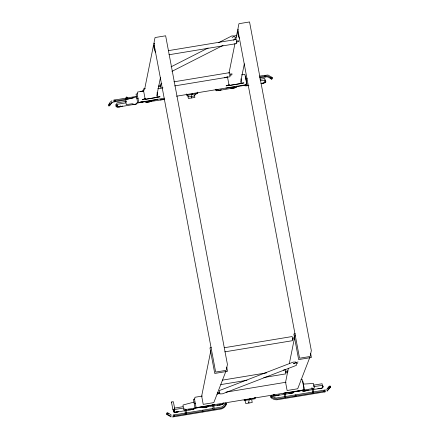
<?xml version="1.0" encoding="UTF-8"?>
<svg xmlns="http://www.w3.org/2000/svg" width="439" height="439" viewBox="0 0 439 439"><rect width="100%" height="100%" fill="white"/><g stroke="black" fill="none" stroke-linecap="round" stroke-linejoin="round"><path stroke-width="0.66" d="M154.654 48.049L154.764 49.053M238.432 35.866C238.218 35.312 238.251 33.238 238.596 34.78M168.153 413.686L167.83 413.011L167.138 413.318L167.072 414.635L167.835 414.707M185.933 414.268L186.323 412.221L185.856 409.082M213.755 409.68L214.15 407.628L213.678 404.489M265.688 75.612L265.343 76.907L264.465 76.589M285.355 397.866L285.745 395.813L285.279 392.675M313.177 393.278L313.572 391.226L313.106 388.087M323.691 391.275L324.3 391.972L324.871 390.842M116.549 106.062L116.571 106.496L117.542 105.832M245 84.87L245.022 85.303L245.489 84.87M273.442 394.88L273.464 395.314L274.435 394.65M302.378 390.106L302.4 390.54L302.872 390.106M115.309 100.69L114.985 101.711L114.107 101.398M116.615 104.405L116.917 102.902L125.576 101.475M125.812 98.588L126.52 96.926L127.08 97.189L127.502 98.654M136.655 103.028L136.452 104.032L117.142 107.22L117.186 104.306L125.828 102.88M144.541 89.71L153.491 45.31L153.919 45.239M154.232 43.697L154.303 43.346L153.875 43.417L215.659 372.063L226.239 370.318L227.424 364.441L165.646 35.795L155.06 37.54C153.968 42.155 152.937 47.631 155.362 52.043L155.785 51.972M147.625 101.277L137.714 102.989L136.046 94.116L137.38 93.82M156.679 96.24L160.422 77.687M157.36 99.044L157.266 99.488L148.486 101.085M192.205 94.434L192.123 93.759M197.062 92.947L197.495 92.481M216.855 89.293L216.657 90.802L235.962 87.613L236.27 86.11M228.977 73.22L234.991 43.395M235.792 39.422L237.395 31.471L237.823 31.399M240.583 82.4L244.325 63.842M174.513 415.645L174.195 416.671L173.312 416.353M185.017 413.549L185.269 412.298L184.676 408.643M194.274 403.71L195.596 403.49M194.033 408.265L193.829 409.269L174.524 412.451L174.563 409.543L183.206 408.116M264.887 80.194L260.283 80.694M210.808 350.739L201.666 396.082L203.219 404.357L213.804 402.612L225.964 371.109M271.006 77.483L270.819 78.554L271.45 78.982L272.048 77.577L271.417 77.149M205.008 406.514L195.092 408.226L193.423 399.353L194.762 399.056M212.838 408.956L213.096 407.705L212.619 404.665M214.649 404.725L213.453 404.923M223.072 402.991L222.771 404.495L203.411 407.414M271.11 396.165L271.044 397.482L271.807 397.553M274.238 394.529L274.035 396.033L293.345 392.85L293.647 391.347M288.39 368.239L285.569 382.237L287.122 390.512L297.708 388.767L309.868 357.264M289.334 363.569L294.306 338.897M294.574 337.564L295.112 334.897M294.58 337.937L294.41 338.782L292.281 339.133L292.451 338.288L292.572 340.669L224.85 351.842M284.439 397.147L284.691 395.89L284.214 392.85M296.084 395.588L295.76 396.609L294.882 396.296M303.173 389.755L302.976 391.259L322.281 388.076L322.583 386.572L322.056 383.757L313.402 385.184M312.266 392.554L312.519 391.303L311.926 387.648M322.264 385.431L313.676 386.589M328.954 387.396L329.272 386.375L330.035 386.441L329.974 387.758L329.563 388.092M192.101 93.869L191.36 96.47L191.64 97.957L191.355 97.584M250.718 398.903L249.484 399.106L248.743 401.707L248.99 403.018L248.704 402.645M272.317 78.471L271.736 79.344L268.695 77.319L266.961 76.77L259.581 77.928M116.384 106.09L116.231 106.315L116.055 105.212M135.02 104.241L133.341 104.625L133.105 103.769M143.619 101.623L142.894 102.024M149.485 101.853L147.713 102.144M163.956 99.466L162.183 99.757M220.06 90.209L218.386 90.593L218.15 89.737M234.53 87.822L232.758 88.113M242.515 85.396L242.13 85.61M263.466 83.048L261.699 83.339M174.629 409.329L172.884 409.56L171.473 402.102L171.786 401.883L173.372 401.723L174.656 408.517M172.862 409.505L174.535 409.066M173.948 411.733L174.92 411.069M177.927 411.864L176.253 412.248L176.017 411.392M192.397 409.477L190.625 409.768M202.434 406.651L202.374 407.266L203.91 407.535L208.212 406.69M206.868 407.09L205.095 407.381M221.333 404.703L219.566 404.994M273.014 395.007L273.261 395.78L275.324 395.841M277.443 395.446L275.67 395.737M291.913 393.059L290.141 393.349M306.378 390.672L304.628 391.012M320.849 388.285L319.076 388.575M114.288 100.328L114.98 100.015L115.331 100.421M202.286 410.531L202.977 410.224M203.142 411.7L202.225 411.848M225.141 403.748L225.833 403.441L226.184 403.842L226.003 404.912L225.311 405.224M295.063 395.226L295.754 394.913M323.856 390.474L324.547 390.167L324.893 390.567M109.064 104.701C107.769 109.168 111.61 101.815 113.492 102.029L125.033 100.125M109.36 104.295L109.986 103.45M327.895 388.8L328.548 387.911M329.206 387.022L329.48 386.644M271.072 396.362C269.354 398.113 275.401 400.159 276.932 399.792L325.595 391.758M112.033 102.007C107.884 108.899 107.818 103.22 111.923 100.756M167.1 413.423L166.524 414.295L171.051 416.951M196.162 93.908L193.961 96.042L188.759 96.898L187.563 95.236M326.654 389.514C331.401 382.292 331.621 387.686 326.896 390.578M327.077 391.209L330.364 387.258L329.947 386.819M116.214 104.312L115.649 104.839L116.066 105.36M174.129 411.074L173.614 411.552L173.367 410.256M200.36 407.151L200.008 407.315M300.446 390.534L298.772 391.039M171.056 66.838L208.135 47.983M218.468 42.731L231.841 35.927L234.569 35.932M232.132 37.463L236.648 35.169M236.38 36.92L234.892 37.672L235.183 39.208L233.361 40.136M171.962 71.354L223.023 45.393M125.647 101.947L126.262 101.661M143.915 90.549L140.765 91.499M143.954 90.758L140.804 91.707M116.516 105.914L117.114 105.64M117.301 105.585L116.121 106.189L116.055 106.809L119.342 106.902M121.894 106.227L122.497 105.953M145.43 98.621L142.28 99.571M145.468 98.824L142.318 99.774M150.835 101.453L151.433 101.179M227.857 76.913L224.708 77.862M216.63 89.221L215.467 90.022L216.405 90.637M217.053 89.413L216.037 89.841M229.334 84.776L226.184 85.726M229.372 84.985L226.222 85.934M235.88 87.421L236.873 86.873L236.939 86.258M242.899 85.402L241.955 85.654M174.678 410.822L173.498 411.425L173.438 412.04L174.974 412.309L178.514 411.727M222.683 404.303L223.846 403.501L223.429 402.98M254.878 397.718L255.322 397.509M273.645 394.656L274.194 394.403M279.391 394.771L276.235 395.72M307.728 390.271L308.326 389.997M109.437 103.873L108.867 105.003L109.196 105.678L109.887 105.371L109.948 104.054M264.805 75.299L265.568 75.365M173.657 415.058L174.42 415.129M217.393 393.004L219.555 392.17L219.275 390.606L293.142 362.142L295.837 361.994L296.029 363.037M298.037 361.928L293.422 363.706L294.772 363.629M217.025 394.26L219.95 393.135L218.611 393.36M297.675 363.185L296.16 363.766L296.44 365.33L222.573 393.794L219.879 393.948L219.593 392.384M227.215 76.984L224.669 77.659M221.41 89.808L217.942 90.604M248.71 85.632L247.228 85.726M212.937 405.01L201.078 407.112M312.447 388.592L299.853 390.814M136.963 96.772L125.62 99.768L126.262 104.608L132.529 103.719M120.264 106.721L121.137 106.49M142.719 101.859L143.333 101.7M149.2 101.947L150.072 101.716M164.537 99.329L160.295 99.894M234.245 87.915L235.117 87.685M263.18 83.141L265.809 82.098L265.875 81.484L265.041 81.231M194.345 402.009L183.003 405.005L183.639 409.839L184.161 409.757M199.833 407.359L200.541 407.162L198.423 407.551M192.112 409.571L194.345 408.802L194.878 408.122M221.047 404.796L221.92 404.566M299.612 390.677L300.227 390.512M306.093 390.765L306.965 390.534M142.22 102.177L142.565 102.106M241.56 85.572L242.213 85.446M241.713 85.759L242.059 85.693M247.788 85.709L248.715 85.528M199.58 407.414L199.926 407.348M238.201 29.501L237.779 29.572L299.557 358.219L310.143 356.473L311.328 350.596L249.55 21.95L238.964 23.695C237.872 28.316 236.84 33.787 239.26 38.198M154.94 49.667L154.512 49.733L154.243 48.092M168.554 50.622L236.275 39.45L236.566 40.986L238.728 40.838L238.558 41.689L236.434 42.04L236.605 41.189L236.72 43.576L168.999 54.749M161.859 83.816L160.52 84.036L160.636 86.423L160.806 85.572L158.682 85.923M173.932 81.824L229.581 72.644L229.871 74.18L232.001 73.829L231.869 74.882L229.74 75.234M145.287 88.519L143.251 89.013L145.194 99.357L157.908 97.26L157.091 92.574M143.69 91.016L137.616 92.02L137.182 94.16L138.74 102.435L164.378 98.204M157.859 88.678L162.979 87.833M174.722 85.896L230.025 76.77L229.91 74.383M241.516 74.877L244.891 74.323L246.444 82.598L246.016 84.738L176.522 96.201M113.405 100.207L126.064 98.117M127.123 97.941L136.167 96.448M245.719 78.372L246.784 78.197M259.548 76.095L267.949 75.014L272.476 77.676L271.9 78.543L268.855 76.523L267.126 75.969L259.745 77.127M113.652 101.233L126.789 99.066M127.321 98.978L133.171 98.012M138.214 98.254L136.88 98.555L137.341 98.479M260.014 79.289L264.673 78.521L265.205 81.336L264.898 82.839L260.909 83.498M157.574 97.046L159.933 96.657M241.477 83.201L243.837 82.812M145.852 99.192L159.972 96.865M229.756 85.353L243.875 83.02M225.772 88.19L234.492 86.895M237.225 86.571L247.124 84.941L245.472 75.985M164.724 99.368L146.028 102.177M248.924 85.473L245.544 85.759M211.324 347.501L209.952 347.88L214.753 373.435L227.468 371.334L226.743 367.141M295.227 333.656L293.856 334.041L298.657 359.59L311.372 357.494L310.642 353.296M224.406 347.715L292.127 336.543L292.412 338.079L294.542 337.728M222.403 380.136L266.66 372.837M283.418 370.072L285.432 369.737L285.723 371.273L287.847 370.922L287.715 371.976L285.591 372.327L285.762 371.482L285.877 373.863L263.751 377.518M220.839 384.597L246.987 380.284M202.417 396.033L194.998 397.257L194.565 399.397L196.123 407.672L303.393 389.975L303.826 387.835L302.268 379.554L300.924 379.779M226.03 392.137L286.08 382.226M174.299 408.138L182.953 406.706M283.155 393.421L284.867 393.141M313.644 388.394L314.159 388.306L314.302 387.61L313.523 383.472L303.322 384.098M197.89 407.639L185.351 409.56M244.545 399.918L245.78 399.715M247.014 399.512L248.249 399.309M251.953 398.7L253.802 398.392M296.66 391.341L284.966 393.135M297.192 391.253L299.321 390.902M294.607 391.807L304.501 390.178L302.85 381.222M244.002 400.587L255.169 398.749L254.955 397.366M173.037 415.091L185.269 413.072M185.801 412.984L212.931 408.511M214.523 408.248L221.931 406.953L223.122 406.234L225.575 403.013L226.458 403.633L223.868 407.002L221.47 408.166L172.807 416.194M284.713 396.664L276.219 397.997L274.836 397.701L271.357 395.462L270.753 396.324L274.413 398.667L277.091 398.991L325.332 391.028M285.778 396.488L325.508 389.936M172.648 416.995L221.311 408.967C223.242 408.627 226.749 405.691 225.882 403.99M261.348 83.443L262.259 83.322M233.323 88.096L230.87 88.25M142.258 102.111L140.957 102.062M148.278 102.128L145.83 102.282L144.886 101.667M132.902 104.636C134.23 104.252 137.303 104.383 137.423 102.677L137.116 102.517M305.171 390.946L302.723 391.1L301.78 390.485M198.785 407.31L199.427 407.227M199.646 407.397L198.658 407.474M220.126 404.977L217.151 405.038M245.939 78.866L247.278 78.784M246.883 85.83L244.814 85.77L244.402 85.248M141.429 102.073L140.343 102.095M142.077 102.133L141.599 102.089M317.896 388.729C319.499 388.422 322.917 388.603 323.252 386.715L322.418 386.468M298.975 391.001L297.878 390.957M288.955 393.503C290.558 393.196 293.982 393.377 294.317 391.489M199.465 407.419L198.977 407.337M190.279 409.872L188.216 409.812M298.811 391.012L298.487 390.919M171.912 402.228L171.473 402.102M271.522 395.83L272.153 396.258M126.69 98.001L126.125 97.612L126.668 100.059M264.805 81.248L265.639 81.665L265.397 80.37M186.52 94.16L187.162 94.292M171.391 415.113C165.234 410.267 165.426 414.24 171.215 416.156M125.724 101.596L126.262 101.777M265.068 81.638L265.386 81.945M118.799 106.973L120.407 106.759L120.407 105.865M322.67 386.567L323.022 386.902L322.775 385.607M322.451 386.874L322.725 386.94M293.51 391.648L293.79 391.714M244.293 399.463L244.578 399.737M222.935 403.293L223.259 403.6M194 408.067L194.318 408.374M173.438 410.449L173.723 410.591M173.136 410.438L173.443 410.597M265.573 79.882L265.677 80.244M236.347 86.302L236.407 86.478M240.989 78.729L241.807 83.415L229.098 85.512L227.517 77.11M197.572 92.13L197.791 93.512L186.624 95.351L186.383 94.078M194.406 94.912L194.878 97.425L188.402 98.49L187.519 94.939M251.745 399.918L252.227 402.481L245.747 403.551L244.869 400M249.506 398.996L249.588 399.666L249.484 399.106M160.965 88.162L160.674 86.626L158.512 86.774"/></g></svg>
